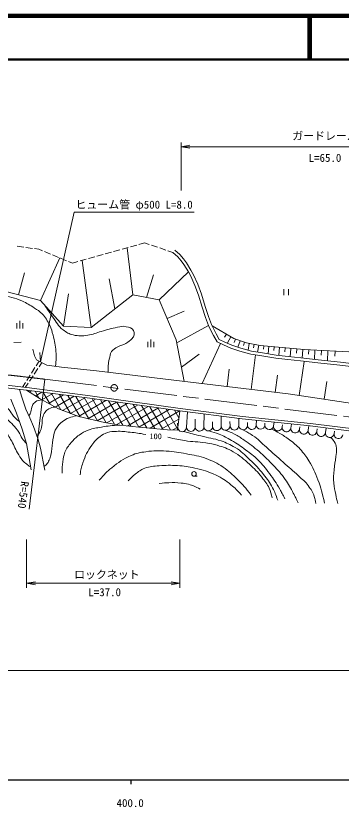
# Model space of a CAD drawing. Units: millimetres, scale not verified. Extents: x 40000 to 680000, y 20000 to 380000.
# Drawn here: x 441631 to 516210, y 198715 to 380000 of the extents above; entities that cross this region are included whole.
import ezdxf
from ezdxf.enums import TextEntityAlignment as Align

# ---------------------------------------------------------------- set-up
doc = ezdxf.new("R2010")
doc.units = ezdxf.units.MM
doc.header["$LTSCALE"] = 1000
doc.linetypes.add('CHAIN', pattern=[18.5, 12, -1.5, 3.5, -1.5])
for name, color, linetype, lineweight in [('M-BMK', 2, 'CHAIN', 13), ('M-STR-HTXT', 7, 'Continuous', 13), ('M-TTL', 2, 'Continuous', 140), ('M-TTL-BAND', 7, 'Continuous', 25), ('M-TTL-LINE', 7, 'Continuous', 50), ('M-WORK', 1, 'Continuous', 13)]:
    doc.layers.add(name, color=color, linetype=linetype, lineweight=lineweight)
doc.styles.add('ＭＳ ゴシック', font='')
doc.styles.get('ＭＳ ゴシック').set_extended_font_data('MS Gothic')

# ---------------------------------------------------------------- blocks, each defined once
blk = doc.blocks.new('open_arrow')
at = {"color": 0, "linetype": 'Continuous', "lineweight": -2}
blk.add_lwpolyline([(7.5, 1.25), (0, 0), (7.5, -1.25)], dxfattribs=at)

msp = doc.modelspace()

# ---------------------------------------------------------------- hatches: boundary and pattern name
at = {"layer": 'M-WORK'}
h = msp.add_hatch(dxfattribs=at)
h.set_pattern_fill('USER', color=256, style=0, pattern_type=2)
h.set_pattern_definition([(30, (469813, 285803), (-750, 1299.04), []), (120, (469813, 285803), (-1299.04, -750), [])])
h.paths.add_polyline_path([(469813, 285803), (476393, 285190), (478658, 285084), (479207, 289479), (458607, 292376), (444115, 294228), (447222, 292277), (451431, 289932), (456040, 288174), (461927, 286842), (465497, 286256)])

# ---------------------------------------------------------------- linework, layer by layer
at = {"layer": 'M-BMK'}
msp.add_line((448244, 296752), (563398, 282487), dxfattribs=at)
msp.add_circle((464178, 294778), 750, dxfattribs=at)
msp.add_arc((382347, -239212), 540000, 82.99056, 86.1329, dxfattribs=at)
at = {"layer": 'M-STR-HTXT'}
for p, q in [((479553, 340000), (479553, 351000)), ((479553, 350000), (545198, 350000)), ((447293, 300758), (447147, 302841)), ((448244, 296752), (444686, 266964)), ((444115, 260000), (444115, 249000)), ((479207, 260000), (479207, 249000)), ((444115, 250000), (479207, 250000)), ((311000, 230000), (563031, 230000))]:
    msp.add_line(p, q, dxfattribs=at)
msp.add_lwpolyline([(447293, 300758), (455000, 335000), (482500, 335000)], dxfattribs=at)
at = {"layer": 'M-TTL'}
msp.add_line((680000, 380000), (40000, 380000), dxfattribs=at)
at = {"layer": 'M-TTL-BAND'}
for p, q in [((40000, 205000), (579000, 205000)), ((468000, 205000), (468000, 204000))]:
    msp.add_line(p, q, dxfattribs=at)
at = {"layer": 'M-TTL-LINE'}
for p, q in [((508747, 380000), (508747, 370000)), ((509247, 380000), (509247, 370000)), ((40000, 370000), (680000, 370000))]:
    msp.add_line(p, q, dxfattribs=at)
at = {"layer": 'M-WORK'}
for p, q in [((441950, 327200), (443437, 327001)), ((443933, 326934), (445420, 326735)), ((445915, 326669), (446878, 326540)), ((446878, 326540), (447730, 326187)), ((464049, 325996), (465494, 326400)), ((465975, 326535), (467420, 326940)), ((468469, 316078), (467176, 326871)), ((467901, 327074), (469346, 327479)), ((469827, 327614), (471105, 327971)), ((471105, 327971), (472235, 327599)), ((472710, 327443), (474134, 326974)), ((474609, 326817), (476034, 326348)), ((478114, 326334), (479245, 325290)), ((447252, 314757), (451683, 324549)), ((448192, 325996), (449578, 325422)), ((450040, 325230), (451425, 324656)), ((458272, 324378), (459716, 324783)), ((460197, 324917), (461642, 325322)), ((462123, 325457), (463568, 325861)), ((476509, 326192), (477639, 325820)), ((477639, 325820), (478739, 324805)), ((478739, 324805), (479510, 323896)), ((479245, 325290), (480057, 324333)), ((451887, 324465), (453273, 323891)), ((453735, 323699), (454587, 323346)), ((454587, 323346), (455864, 323704)), ((456346, 323839), (457790, 324243)), ((458925, 308590), (456837, 323976)), ((479510, 323896), (480174, 323010)), ((480057, 324333), (480753, 323405)), ((480174, 323010), (481176, 321388)), ((480753, 323405), (481783, 321737)), ((442274, 316065), (443594, 321088)), ((474488, 314904), (481176, 321388)), ((481176, 321388), (481734, 320341)), ((481783, 321737), (482363, 320650)), ((464362, 312856), (463026, 319777)), ((471591, 315469), (473157, 320658)), ((481734, 320341), (482682, 318239)), ((482363, 320650), (483331, 318503)), ((447252, 314757), (437195, 317400)), ((482682, 318239), (483495, 316015)), ((483331, 318503), (484158, 316241)), ((503084, 317414), (503084, 316014)), ((504134, 316014), (504134, 317414)), ((452538, 308884), (453702, 316326)), ((468469, 316078), (458925, 308590)), ((474488, 314904), (468469, 316078)), ((483495, 316015), (484374, 313233)), ((484158, 316241), (485042, 313442)), ((452538, 308884), (447252, 314757)), ((478379, 305800), (474488, 314904)), ((476293, 310682), (480249, 312373)), ((484374, 313233), (485106, 310876)), ((485042, 313442), (485767, 311108)), ((442531, 308390), (442531, 310140)), ((485106, 310876), (485821, 309045)), ((485767, 311108), (486463, 309324)), ((441831, 308390), (441831, 309615)), ((443231, 308390), (443231, 309615)), ((458925, 308590), (452538, 308884)), ((478513, 305098), (485821, 309045)), ((485821, 309045), (486516, 307595)), ((486463, 309324), (487145, 307903)), ((486625, 308987), (491594, 306097)), ((486516, 307595), (486921, 306786)), ((486921, 306786), (487781, 305319)), ((487145, 307903), (487536, 307120)), ((487536, 307120), (488276, 305858)), ((489907, 307078), (489495, 306351)), ((490947, 306473), (490128, 305064)), ((441149, 305157), (442849, 305207)), ((471893, 304096), (471893, 305321)), ((472593, 304096), (472593, 305846)), ((473293, 304096), (473293, 305321)), ((480197, 296257), (478379, 305800)), ((484330, 295762), (488556, 304949)), ((487781, 305319), (489231, 304628)), ((488276, 305858), (489523, 305264)), ((489231, 304628), (490908, 303885)), ((489523, 305264), (491162, 304539)), ((491594, 306097), (494531, 305052)), ((491963, 305965), (491691, 305198)), ((493038, 305583), (492511, 304100)), ((494076, 305214), (493813, 304473)), ((494531, 305052), (497630, 304498)), ((495140, 304943), (494862, 303388)), ((496229, 304749), (496090, 303971)), ((445500, 303605), (445891, 302078)), ((490908, 303885), (492983, 303189)), ((491162, 304539), (493192, 303857)), ((492983, 303189), (495507, 302461)), ((493192, 303857), (495657, 303146)), ((495657, 303146), (498137, 302769)), ((497318, 304554), (497028, 302933)), ((497630, 304498), (507737, 303535)), ((498137, 302769), (501327, 302262)), ((498462, 304419), (498384, 303599)), ((499610, 304309), (499443, 302556)), ((500837, 304192), (500754, 303316)), ((502065, 304075), (501885, 302194)), ((503381, 303950), (503292, 303009)), ((504698, 303825), (504513, 301882)), ((506058, 303695), (505966, 302724)), ((507419, 303566), (507230, 301587)), ((507737, 303535), (519385, 302948)), ((508807, 303481), (508757, 302489)), ((510197, 303411), (510089, 301277)), ((511691, 303336), (511637, 302269)), ((513185, 303261), (513068, 300936)), ((514813, 303178), (514754, 302016)), ((445891, 302078), (446406, 301226)), ((446406, 301226), (448733, 300000)), ((479576, 299518), (483667, 302500)), ((495507, 302461), (498029, 302078)), ((495603, 294402), (496556, 302302)), ((498029, 302078), (501230, 301568)), ((501230, 301568), (504003, 301233)), ((501327, 302262), (504082, 301928)), ((504003, 301233), (506878, 300928)), ((504082, 301928), (506954, 301624)), ((506954, 301624), (510898, 301189)), ((510898, 301189), (516017, 300638)), ((445214, 298139), (446026, 299400)), ((446675, 299190), (445847, 297939)), ((446297, 299821), (447000, 300913)), ((447605, 300594), (446951, 299607)), ((448733, 300000), (452072, 299538)), ((452072, 299538), (460117, 298637)), ((506593, 293004), (507759, 300831)), ((506878, 300928), (510822, 300493)), ((510822, 300493), (515938, 299942)), ((515938, 299942), (520778, 299364)), ((516017, 300638), (520875, 300058)), ((444132, 296457), (444944, 297718)), ((445570, 297522), (444742, 296272)), ((460117, 298637), (481696, 296079)), ((490073, 295069), (490550, 299019)), ((501103, 293738), (501577, 297666)), ((443158, 294945), (443861, 296037)), ((444466, 295855), (443812, 294868)), ((481696, 296079), (504054, 293382)), ((512345, 292146), (512957, 296255)), ((439373, 294787), (444115, 294228)), ((439443, 295383), (444188, 294823)), ((443046, 292678), (442484, 294420)), ((444115, 294228), (458607, 292376)), ((444115, 294228), (447222, 292277)), ((444188, 294823), (458687, 292971)), ((440501, 292189), (441807, 288948)), ((443917, 289894), (443046, 292678)), ((447222, 292277), (451431, 289932)), ((458607, 292376), (479207, 289479)), ((458687, 292971), (479287, 290074)), ((504054, 293382), (522956, 290565)), ((479287, 290074), (493582, 288237)), ((441807, 288948), (443090, 285337)), ((444830, 287936), (443917, 289894)), ((451431, 289932), (456040, 288174)), ((478658, 285084), (479207, 289479)), ((479207, 289479), (493513, 287641)), ((480734, 285768), (480992, 289250)), ((484732, 285895), (484782, 288763)), ((488730, 286022), (488691, 288260)), ((445700, 285935), (444830, 287936)), ((456040, 288174), (461927, 286842)), ((461927, 286842), (465497, 286256)), ((478735, 285705), (478704, 286704)), ((482733, 285832), (482712, 287635)), ((486731, 285958), (486700, 286958)), ((490729, 286085), (490698, 287084)), ((492728, 286148), (492756, 287738)), ((493513, 287641), (509098, 286042)), ((493582, 288237), (509167, 286638)), ((494727, 286212), (494708, 286834)), ((496726, 286275), (496784, 287305)), ((498718, 286178), (498715, 286701)), ((500709, 286080), (500814, 286892)), ((504675, 285563), (504795, 286484)), ((509167, 286638), (520613, 285158)), ((443090, 285337), (444047, 282052)), ((446701, 283194), (445700, 285935)), ((465497, 286256), (469813, 285803)), ((469813, 285803), (476393, 285190)), ((476393, 285190), (478658, 285084)), ((502692, 285822), (502759, 286335)), ((506658, 285305), (506729, 285845)), ((508642, 285046), (508771, 286038)), ((509098, 286042), (520527, 284564)), ((510625, 284788), (510703, 285390)), ((512608, 284529), (512737, 285521)), ((514591, 284271), (514662, 284816)), ((447310, 280965), (446701, 283194)), ((444047, 282052), (445113, 275962)), ((448245, 275896), (447310, 280965)), ((482480, 274533), (483180, 274533))]:
    msp.add_line(p, q, dxfattribs=at)
msp.add_circle((482480, 275058), 525, dxfattribs=at)
for centre, start, end in [((479735, 285736), 181.81568, 1.81568), ((481734, 285800), 181.81568, 1.81568), ((483733, 285863), 181.81568, 1.81568), ((485732, 285927), 181.81568, 1.81568), ((487731, 285990), 181.81568, 1.81568), ((489730, 286053), 181.81568, 1.81568), ((491729, 286117), 181.81568, 1.81568), ((493728, 286180), 181.81568, 1.81568), ((495727, 286243), 181.81568, 1.81568), ((497726, 286307), 181.81568, 352.57492), ((499717, 286209), 181.81568, 352.57492), ((501700, 285951), 172.57492, 352.57492), ((503684, 285692), 172.57492, 352.57492), ((505667, 285434), 172.57492, 352.57492), ((507650, 285175), 172.57492, 352.57492), ((509633, 284917), 172.57492, 352.57492), ((511616, 284658), 172.57492, 352.57492), ((513600, 284400), 172.57492, 352.57492), ((515583, 284142), 172.57492, 352.57492)]:
    msp.add_arc(centre, 1000, start, end, dxfattribs=at)
for points, knots in [([(432372, 308191), (432472, 308394), (432499, 308491), (432536, 308695), (432608, 309084), (432503, 309319), (432384, 309696), (432204, 310262), (431873, 310472), (431601, 311001), (431302, 311582), (431068, 311890), (430905, 312523), (430714, 313264), (430782, 313726), (430905, 314481), (430954, 314782), (431021, 314959), (431209, 315199), (431535, 315614), (431835, 315785), (432340, 315938), (433053, 316155), (433488, 316151), (434233, 316178), (435286, 316215), (435881, 316211), (436930, 316112), (438414, 315973), (439243, 315827), (440693, 315482), (441629, 315259), (442135, 315052), (443021, 314677), (444205, 314175), (444806, 313755), (445892, 313067), (446620, 312606), (447042, 312347), (447654, 311740), (448547, 310854), (448829, 310156), (449416, 309043), (449834, 308249), (449922, 307734), (450155, 306868), (450546, 305418), (450729, 304581), (450830, 303083), (450918, 301772), (450890, 301260), (450763, 299719)], [0, 0, 0, 0, 1, 1, 1, 2, 2, 2, 3, 3, 3, 4, 4, 4, 5, 5, 5, 6, 6, 6, 7, 7, 7, 8, 8, 8, 9, 9, 9, 10, 10, 10, 11, 11, 11, 12, 12, 12, 13, 13, 13, 14, 14, 14, 15, 15, 15, 16, 16, 16, 17, 17, 17, 17]), ([(448384, 313499), (449153, 312322), (449376, 311997), (450057, 311067), (450946, 309853), (451272, 308973), (452472, 308065), (453281, 307453), (453798, 307108), (454788, 306890), (456058, 306611), (456831, 306633), (458116, 306825), (459361, 307011), (460002, 307375), (461216, 307706), (462651, 308097), (463435, 308417), (464903, 308652), (465698, 308779), (466188, 309014), (466959, 308783), (467646, 308576), (468206, 308541), (468590, 307934), (468810, 307587), (468793, 307295), (468721, 306890), (468660, 306548), (468519, 306375), (468296, 306107), (467839, 305556), (467484, 305319), (466861, 304965), (466175, 304576), (465678, 304586), (465001, 304182), (464401, 303824), (463978, 303659), (463598, 303073), (463212, 302478), (463206, 302034), (463043, 301343), (462911, 300778), (462862, 300454), (462815, 299875), (462766, 299269), (462778, 299041), (462812, 298318)], [0, 0, 0, 0, 1, 1, 1, 2, 2, 2, 3, 3, 3, 4, 4, 4, 5, 5, 5, 6, 6, 6, 7, 7, 7, 8, 8, 8, 9, 9, 9, 10, 10, 10, 11, 11, 11, 12, 12, 12, 13, 13, 13, 14, 14, 14, 15, 15, 15, 16, 16, 16, 16]), ([(418309, 293757), (419392, 293270), (419730, 293127), (420676, 292820), (421764, 292468), (422399, 292347), (423525, 292146), (424940, 291893), (425762, 291949), (427180, 291711), (428526, 291485), (429285, 291356), (430595, 290971), (431602, 290676), (432158, 290462), (433096, 289993), (434500, 289291), (435220, 288753), (436446, 287774), (437446, 286975), (437963, 286458), (438774, 285468), (439523, 284553), (439839, 283959), (440448, 282945), (441143, 281789), (441360, 281045), (442036, 279878), (442439, 279183), (442658, 278781), (443167, 278159), (443484, 277773), (443732, 277621), (444125, 277311), (444450, 277054), (444569, 276970), (444986, 276689)], [0, 0, 0, 0, 1, 1, 1, 2, 2, 2, 3, 3, 3, 4, 4, 4, 5, 5, 5, 6, 6, 6, 7, 7, 7, 8, 8, 8, 9, 9, 9, 10, 10, 10, 11, 11, 11, 12, 12, 12, 12]), ([(430185, 293365), (430847, 292808), (431072, 292644), (431682, 292241), (432601, 291636), (433210, 291459), (434195, 290969), (435337, 290399), (436037, 290191), (437131, 289533), (438151, 288919), (438653, 288461), (439546, 287673), (440750, 286611), (441388, 285947), (442319, 284639), (442695, 284111), (442722, 283703), (443091, 283171), (443419, 282699), (443576, 282530), (444047, 282052)], [0, 0, 0, 0, 1, 1, 1, 2, 2, 2, 3, 3, 3, 4, 4, 4, 5, 5, 5, 6, 6, 6, 7, 7, 7, 7]), ([(435276, 293196), (435808, 292773), (435974, 292653), (436446, 292339), (437126, 291888), (437604, 291794), (438273, 291328), (439015, 290811), (439424, 290493), (440035, 289827), (440518, 289301), (440611, 288865), (441079, 288326), (441566, 287765), (441803, 287582), (442483, 287044)], [0, 0, 0, 0, 1, 1, 1, 2, 2, 2, 3, 3, 3, 4, 4, 4, 5, 5, 5, 5]), ([(444662, 288296), (444871, 288737), (444928, 288878), (445064, 289264), (445256, 289809), (445184, 290173), (445423, 290700), (445603, 291095), (445800, 291279), (446141, 291548), (446623, 291929), (446983, 291945), (447633, 292048)], [0, 0, 0, 0, 1, 1, 1, 2, 2, 2, 3, 3, 3, 4, 4, 4, 4]), ([(446470, 283825), (446792, 284124), (446907, 284266), (447120, 284598), (447465, 285138), (447477, 285537), (447609, 286164), (447748, 286828), (447595, 287238), (447772, 287894), (447921, 288445), (448026, 288768), (448359, 289231), (448618, 289590), (448830, 289752), (449208, 289982), (449698, 290280), (449996, 290297), (450620, 290384)], [0, 0, 0, 0, 1, 1, 1, 2, 2, 2, 3, 3, 3, 4, 4, 4, 5, 5, 5, 6, 6, 6, 6]), ([(448084, 276768), (448437, 277029), (448569, 277140), (448816, 277438), (449122, 277807), (449229, 278069), (449403, 278515), (449736, 279364), (449736, 279900), (449893, 280799), (450081, 281875), (450008, 282507), (450252, 283572), (450436, 284373), (450498, 284868), (450937, 285562), (451361, 286233), (451683, 286574), (452307, 287063), (452841, 287481), (453202, 287640), (453830, 287894), (454478, 288155), (454760, 288207), (455558, 288358)], [0, 0, 0, 0, 1, 1, 1, 2, 2, 2, 3, 3, 3, 4, 4, 4, 5, 5, 5, 6, 6, 6, 7, 7, 7, 8, 8, 8, 8]), ([(452242, 275219), (452254, 276448), (452246, 276840), (452405, 277862), (452538, 278714), (452571, 279216), (452895, 280016), (453283, 280972), (453678, 281434), (454330, 282234), (454945, 282989), (455343, 283384), (456125, 283964), (456880, 284524), (457361, 284786), (458246, 285106), (459388, 285519), (460085, 285574), (461280, 285791), (462911, 286087), (463505, 286108), (465497, 286256)], [0, 0, 0, 0, 1, 1, 1, 2, 2, 2, 3, 3, 3, 4, 4, 4, 5, 5, 5, 6, 6, 6, 7, 7, 7, 7]), ([(456353, 274860), (456552, 276137), (456664, 276575), (457006, 277634), (457547, 279310), (458047, 280208), (459061, 281647), (459680, 282524), (460088, 283004), (460954, 283637), (461547, 284072), (461918, 284292), (462618, 284518), (463390, 284768), (463863, 284786), (464673, 284812), (465911, 284852), (466606, 284738), (467838, 284616), (469248, 284477), (469729, 284387), (471427, 284094)], [0, 0, 0, 0, 1, 1, 1, 2, 2, 2, 3, 3, 3, 4, 4, 4, 5, 5, 5, 6, 6, 6, 7, 7, 7, 7]), ([(501655, 269078), (501192, 270385), (501023, 270808), (500480, 271852), (499814, 273131), (499314, 273783), (498425, 274919), (497313, 276339), (496602, 277072), (495292, 278312), (494043, 279494), (493362, 280214), (491899, 281118), (490715, 281849), (489987, 282174), (488669, 282619), (486891, 283220), (485822, 283302), (484003, 283761), (482454, 284152), (481963, 284280), (480042, 284785)], [0, 0, 0, 0, 1, 1, 1, 2, 2, 2, 3, 3, 3, 4, 4, 4, 5, 5, 5, 6, 6, 6, 7, 7, 7, 7]), ([(485880, 284938), (486986, 284618), (487319, 284508), (488212, 284153), (489361, 283696), (489982, 283373), (491051, 282750), (492391, 281967), (493093, 281447), (494346, 280531), (495458, 279718), (496098, 279271), (497087, 278312), (498242, 277192), (498790, 276462), (499762, 275180), (500775, 273845), (501290, 273051), (502111, 271591), (502598, 270726), (502765, 270421), (503286, 269339)], [0, 0, 0, 0, 1, 1, 1, 2, 2, 2, 3, 3, 3, 4, 4, 4, 5, 5, 5, 6, 6, 6, 7, 7, 7, 7]), ([(506353, 268458), (505761, 269685), (505587, 270025), (505048, 271003), (504341, 272286), (503954, 273018), (503090, 274201), (502100, 275558), (501419, 276223), (500252, 277431), (499175, 278546), (498565, 279172), (497380, 280172), (496089, 281262), (495344, 281853), (493954, 282815), (493117, 283395), (492648, 283731), (491736, 284185), (490919, 284592), (490595, 284712), (489572, 285066)], [0, 0, 0, 0, 1, 1, 1, 2, 2, 2, 3, 3, 3, 4, 4, 4, 5, 5, 5, 6, 6, 6, 7, 7, 7, 7]), ([(493548, 285196), (494667, 284673), (495027, 284466), (495912, 283892), (497284, 283001), (497849, 282230), (499077, 281151), (500576, 279834), (501407, 279087), (502895, 277758), (504274, 276525), (505073, 275862), (506418, 274593), (507316, 273745), (507966, 273388), (508670, 272374), (509307, 271455), (509701, 270927), (510040, 269862), (510231, 269263), (510299, 269010), (510399, 268295)], [0, 0, 0, 0, 1, 1, 1, 2, 2, 2, 3, 3, 3, 4, 4, 4, 5, 5, 5, 6, 6, 6, 7, 7, 7, 7]), ([(500217, 285343), (501131, 284892), (501389, 284758), (502116, 284339), (503010, 283823), (503516, 283532), (504334, 282903), (505346, 282126), (505931, 281690), (506781, 280739), (507655, 279762), (508129, 279186), (508804, 278063), (509779, 276441), (510209, 275456), (510893, 273691), (511673, 271679), (511834, 270868), (512393, 268373)], [0, 0, 0, 0, 1, 1, 1, 2, 2, 2, 3, 3, 3, 4, 4, 4, 5, 5, 5, 6, 6, 6, 6]), ([(476498, 283467), (478310, 283042), (478834, 282932), (480349, 282684), (482233, 282376), (483321, 282446), (485210, 282162), (486241, 282008), (486821, 281904), (487820, 281608), (489284, 281173), (490123, 280908), (491442, 280139), (493037, 279210), (493826, 278507), (495194, 277268), (496377, 276197), (497016, 275555), (498000, 274299), (498731, 273367), (499219, 272870), (499697, 271787), (500063, 270957), (500170, 270583), (500382, 269568)], [0, 0, 0, 0, 1, 1, 1, 2, 2, 2, 3, 3, 3, 4, 4, 4, 5, 5, 5, 6, 6, 6, 7, 7, 7, 8, 8, 8, 8]), ([(513793, 283419), (514181, 283073), (514327, 282912), (514581, 282521), (514938, 281971), (515074, 281586), (515125, 280933), (515184, 280185), (515052, 279764), (514973, 279018), (514848, 277843), (514676, 277195), (514581, 276017), (514485, 274822), (514435, 274145), (514516, 272950), (514587, 271909), (514768, 271341), (514973, 270318), (515130, 269533), (515185, 269276), (515408, 268316)], [0, 0, 0, 0, 1, 1, 1, 2, 2, 2, 3, 3, 3, 4, 4, 4, 5, 5, 5, 6, 6, 6, 7, 7, 7, 7]), ([(460750, 273641), (461980, 275025), (462420, 275470), (463638, 276480), (465206, 277779), (466194, 278414), (468042, 279269), (469296, 279850), (470103, 279938), (471468, 280150), (473264, 280429), (474303, 280380), (476118, 280297), (477930, 280214), (478935, 279992), (480718, 279661), (482515, 279327), (483554, 279211), (485270, 278584), (486860, 278003), (487732, 277571), (489136, 276626), (490542, 275681), (491203, 274971), (492416, 273788), (493753, 272483), (494177, 271949), (495597, 270215)], [0, 0, 0, 0, 1, 1, 1, 2, 2, 2, 3, 3, 3, 4, 4, 4, 5, 5, 5, 6, 6, 6, 7, 7, 7, 8, 8, 8, 9, 9, 9, 9]), ([(467357, 273510), (468073, 274230), (468310, 274454), (468989, 274979), (469786, 275595), (470225, 276011), (471175, 276349), (472417, 276791), (473189, 276808), (474503, 276920), (476122, 277059), (477040, 277060), (478663, 276969), (480226, 276881), (481101, 276732), (482627, 276382), (484589, 275932), (485703, 275629), (487521, 274767), (488959, 274085), (489720, 273576), (490947, 272564), (491959, 271730), (492318, 271361), (493345, 270215)], [0, 0, 0, 0, 1, 1, 1, 2, 2, 2, 3, 3, 3, 4, 4, 4, 5, 5, 5, 6, 6, 6, 7, 7, 7, 8, 8, 8, 8]), ([(474524, 272869), (475559, 272985), (475861, 273011), (476721, 273043), (477808, 273083), (478421, 273064), (479506, 272977), (480167, 272925), (480535, 272849), (481181, 272695), (482304, 272427), (482708, 272177), (483921, 271585)], [0, 0, 0, 0, 1, 1, 1, 2, 2, 2, 3, 3, 3, 4, 4, 4, 4])]:
    msp.add_open_spline(points, degree=3, knots=knots, dxfattribs=at)

# ---------------------------------------------------------------- block references
at = {"layer": 'M-STR-HTXT', "xscale": 267, "yscale": 267}
for p in [(479553, 350000), (444115, 250000)]:
    msp.add_blockref('open_arrow', p, dxfattribs=at)
at = {"layer": 'M-STR-HTXT', "xscale": 267, "yscale": 267, "rotation": 180}
msp.add_blockref('open_arrow', (479207, 250000), dxfattribs=at)

# ---------------------------------------------------------------- texts
at = {"layer": 'M-STR-HTXT', "style": 'ＭＳ ゴシック'}
for s, p in [('ガードレール', (512500, 352500)), ('ヒューム管 φ500 L=8.0', (468750, 336750)), ('ロックネット', (462500, 252000))]:
    msp.add_text(s, height=1833, dxfattribs=at).set_placement(p, align=Align.MIDDLE_CENTER)
for s, p in [('L=65.0', (512500, 346000)), ('L=37.0', (462000, 246500))]:
    msp.add_text(s, height=1833, dxfattribs=at).set_placement(p, align=Align.BOTTOM_CENTER)
msp.add_text('R=540', height=1833, rotation=263.187, dxfattribs=at).set_placement((443371, 270248), align=Align.MIDDLE_CENTER)
at = {"layer": 'M-TTL-BAND', "style": 'ＭＳ ゴシック'}
msp.add_text('400.0', height=1833, dxfattribs=at).set_placement((467844, 198195), align=Align.BOTTOM_CENTER)
at = {"layer": 'M-WORK', "style": 'ＭＳ ゴシック'}
msp.add_text('100', height=1320, dxfattribs=at).set_placement((473686, 283680), align=Align.MIDDLE_CENTER)

doc.saveas('drawing.dxf')
